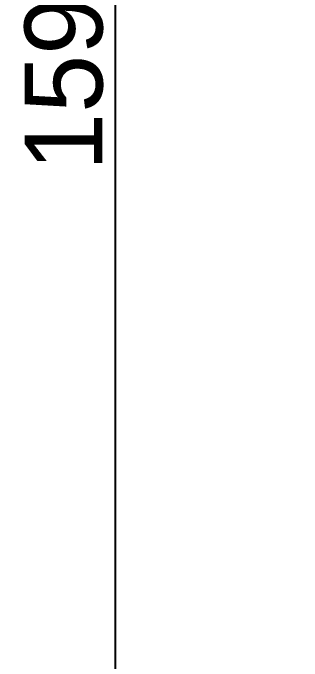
# Model space of a CAD drawing. Header units: millimetres. Extents: x 4086 to 8300, y 123 to 1549.
# Drawn here: x 7451.1 to 7477, y 1066.3 to 1124.5 of the extents above; entities that cross this region are included whole.
import ezdxf

# ---------------------------------------------------------------- set-up
doc = ezdxf.new("R2010")
doc.units = ezdxf.units.MM
doc.layers.add('尺寸标注', color=7, linetype='Continuous')
doc.styles.add('思源黑', font='SourceHanSansCN-Normal.ttf')
doc.dimstyles.new('尺寸标注_1_4比例', dxfattribs={"dimtxt": 7, "dimasz": 6, "dimexe": 2, "dimexo": 1.5, "dimgap": 1, "dimtad": 1, "dimdec": 1, "dimlfac": 4, "dimdsep": 46, "dimtxsty": '思源黑', "dimcen": 0.09, "dimadec": 0, "dimazin": 0, "dimtp": 0.01, "dimtm": 0.01, "dimtfac": 1, "dimtdec": 1, "dimtofl": 0, "dimtmove": 0, "dimatfit": 3, "dimfxl": 1, "dimtolj": 1, "dimarcsym": 0})

# ---------------------------------------------------------------- blocks, each defined once
blk = doc.blocks.new('*D986')
at = {"layer": 'Defpoints', "color": 0}
for p in [(7460.272, 1323.983), (7715.4, 1323.983), (7637.619, 925.251)]:
    blk.add_point(p, dxfattribs=at)
at = {"layer": '尺寸标注', "color": 0, "lineweight": -2}
for p, q in [((7713.9, 1323.983), (7458.272, 1323.983)), ((7460.272, 931.251), (7460.272, 1317.983)), ((7636.119, 925.251), (7458.272, 925.251))]:
    blk.add_line(p, q, dxfattribs=at)
at = {"layer": '尺寸标注', "color": 0}
for points in [[(7461.272, 1317.983), (7459.272, 1317.983), (7460.272, 1323.983)], [(7459.272, 931.251), (7461.272, 931.251), (7460.272, 925.251)]]:
    blk.add_solid(points, dxfattribs=at)
at = {"layer": '尺寸标注', "color": 0, "insert": (7455.648, 1124.617), "char_height": 7, "attachment_point": 5, "rotation": 90, "style": '思源黑'}
blk.add_mtext('\\A1;1594.9', dxfattribs=at)

msp = doc.modelspace()

# ---------------------------------------------------------------- dimensions: what is measured, and where the dimension line sits
at = {"layer": '尺寸标注'}
dim = msp.add_linear_dim(base=(7460.272, 1323.9832), p1=(7637.6186, 925.2512), p2=(7715.4003, 1323.9832), angle=90, dimstyle='尺寸标注_1_4比例', dxfattribs=at)
dim.commit()
dim.dimension.update_dxf_attribs({"geometry": '*D986', "text_midpoint": (7455.6476, 1124.6172)})

doc.saveas('drawing.dxf')
